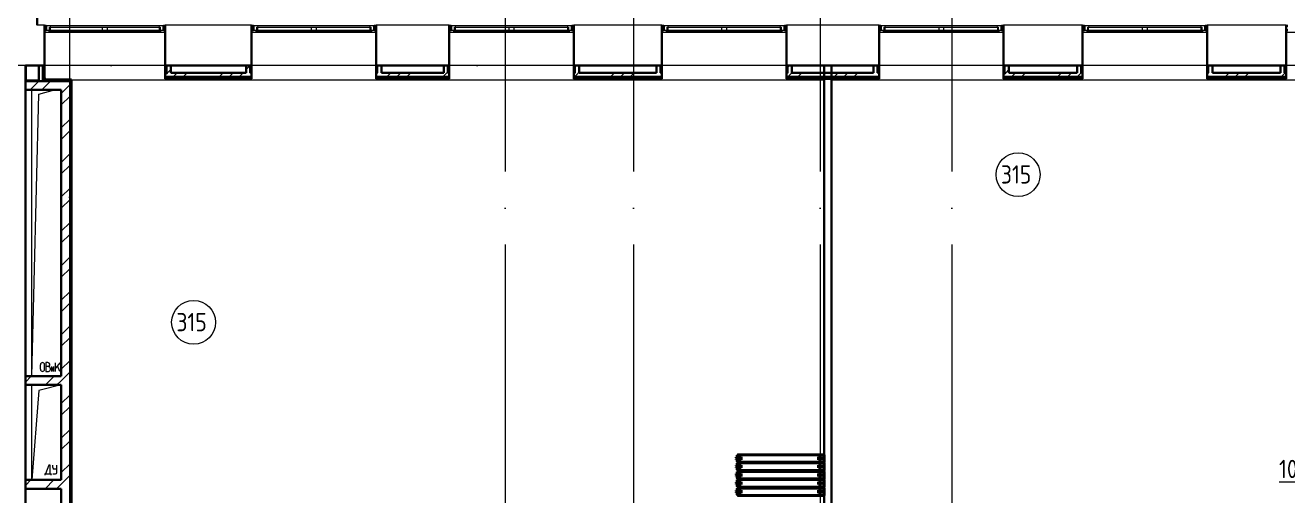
# Model space of a CAD drawing. Header units: millimetres. Extents: x -259809 to 472825, y -397243 to 31861.
# Drawn here: x 268364 to 285609, y -361538 to -355102 of the extents above; entities that cross this region are included whole.
import ezdxf

# ---------------------------------------------------------------- set-up
doc = ezdxf.new("R2010")
doc.units = ezdxf.units.MM
doc.linetypes.add('ADSK_Линия сетки', pattern=[25, 20, -2.5, 0, -2.5])
for name, color, linetype, lineweight in [('_ Окна', 252, 'Continuous', 30), ('лс', 5, 'Continuous', 30), ('Марки помещений', 252, 'Continuous', 20), ('Обобщенные модели', 252, 'Continuous', 18), ('Ограждение', 252, 'Continuous', 9), ('Окна', 252, 'Continuous', 9), ('Оси', 252, 'Continuous', 9), ('Перекрытие', 252, 'Continuous', 18), ('Стены внутренние', 252, 'Continuous', 18), ('Стены наружные', 252, 'Continuous', 18), ('Стены штриховка', 7, 'Continuous', 9)]:
    doc.layers.add(name, color=color, linetype=linetype, lineweight=lineweight)
doc.styles.add('GOST Common_2', font='', dxfattribs={"width": 0.9, "height": 250})
doc.styles.get('GOST Common_2').set_extended_font_data('GOST type B')

# ---------------------------------------------------------------- blocks, each defined once
blk = doc.blocks.new('3 этаж')
at = {"color": 251, "lineweight": 18, "true_color": 0x636466}
for p, q in [((268456, -7213), (268456, -3298)), ((268456, -7213), (268551, -3357)), ((268551, -3357), (268765, -3298)), ((268571, -7119), (268571, -7057)), ((268628, -7119), (268628, -7057)), ((268675, -7028), (268645, -7028)), ((268645, -7028), (268645, -7148)), ((268699, -7061), (268699, -7051)), ((268839, -7030), (268779, -7102)), ((268779, -7150), (268779, -7030)), ((268679, -7081), (268645, -7081)), ((268645, -7148), (268682, -7148)), ((268709, -7121), (268709, -7111)), ((268728, -7148), (268756, -7081)), ((268728, -7148), (268728, -7081)), ((268756, -7148), (268756, -7081)), ((268839, -7150), (268803, -7073)), ((268456, -8633), (268456, -7333)), ((268551, -7410), (268456, -8633)), ((268856, -7333), (268551, -7410)), ((268687, -8431), (268643, -8551)), ((268707, -8431), (268687, -8431)), ((268707, -8551), (268707, -8431)), ((268741, -8464), (268741, -8431)), ((268798, -8531), (268798, -8431)), ((268633, -8551), (268633, -8566)), ((268643, -8551), (268633, -8551)), ((268643, -8551), (268707, -8551)), ((268707, -8551), (268717, -8551)), ((268717, -8551), (268716, -8566)), ((268741, -8551), (268778, -8551)), ((268798, -8484), (268761, -8484))]:
    blk.add_line(p, q, dxfattribs=at)
for centre, radius, start, end in [((268600, -7057), 28.7, 0, 180), ((268675, -7051), 23.3, 0, 90), ((268679, -7061), 20, 270, 0), ((268600, -7119), 28.7, 180, 0), ((268679, -7111), 30, 0, 90), ((268682, -7121), 26.7, 270, 0), ((268761, -8464), 20, 179.913, 269.913), ((268778, -8531), 20, 269.913, 359.913)]:
    blk.add_arc(centre, radius, start, end, dxfattribs=at)
at = {"layer": '_ Окна', "color": 251, "true_color": 0x636466}
for p, q in [((268651, -2423), (268626, -2423)), ((268626, -2481), (268651, -2481)), ((268651, -2481), (268651, -2423)), ((270276, -2423), (270251, -2423)), ((270251, -2423), (270251, -2481)), ((270251, -2481), (270276, -2481)), ((271481, -2423), (271456, -2423)), ((271456, -2481), (271481, -2481)), ((271481, -2481), (271481, -2423)), ((273156, -2423), (273131, -2423)), ((273131, -2423), (273131, -2481)), ((273131, -2481), (273156, -2481)), ((274181, -2423), (274156, -2423)), ((274156, -2481), (274181, -2481)), ((274181, -2481), (274181, -2423)), ((275856, -2423), (275831, -2423)), ((275831, -2423), (275831, -2481)), ((275831, -2481), (275856, -2481)), ((277086, -2423), (277061, -2423)), ((277061, -2481), (277086, -2481)), ((277086, -2481), (277086, -2423)), ((278761, -2423), (278736, -2423)), ((278736, -2423), (278736, -2481)), ((278736, -2481), (278761, -2481)), ((280051, -2423), (280026, -2423)), ((280026, -2481), (280051, -2481)), ((280051, -2481), (280051, -2423)), ((281726, -2423), (281701, -2423)), ((281701, -2423), (281701, -2481)), ((281701, -2481), (281726, -2481)), ((282831, -2423), (282806, -2423)), ((282806, -2481), (282831, -2481)), ((282831, -2481), (282831, -2423)), ((284506, -2423), (284481, -2423)), ((284481, -2423), (284481, -2481)), ((284481, -2481), (284506, -2481)), ((285611, -2423), (285586, -2423)), ((285586, -2481), (285611, -2481))]:
    blk.add_line(p, q, dxfattribs=at)
at = {"layer": '_ Окна', "color": 251, "lineweight": 18, "true_color": 0x636466}
for p, q in [((268711, -2423), (268651, -2423)), ((268651, -2423), (268651, -2481)), ((268651, -2481), (268689, -2481)), ((268697, -2481), (268697, -2440)), ((268697, -2440), (268709, -2440)), ((268715, -2440), (268711, -2423)), ((270192, -2423), (270187, -2440)), ((270251, -2423), (270192, -2423)), ((270193, -2440), (270205, -2440)), ((270205, -2440), (270205, -2481)), ((270213, -2481), (270251, -2481)), ((270251, -2481), (270251, -2423)), ((271541, -2423), (271481, -2423)), ((271481, -2423), (271481, -2481)), ((271481, -2481), (271519, -2481)), ((271527, -2481), (271527, -2440)), ((271527, -2440), (271539, -2440)), ((271545, -2440), (271541, -2423)), ((273072, -2423), (273067, -2440)), ((273131, -2423), (273072, -2423)), ((273073, -2440), (273085, -2440)), ((273085, -2440), (273085, -2481)), ((273093, -2481), (273131, -2481)), ((273131, -2481), (273131, -2423)), ((274241, -2423), (274181, -2423)), ((274181, -2423), (274181, -2481)), ((274181, -2481), (274219, -2481)), ((274227, -2481), (274227, -2440)), ((274227, -2440), (274239, -2440)), ((274245, -2440), (274241, -2423)), ((275772, -2423), (275767, -2440)), ((275831, -2423), (275772, -2423)), ((275773, -2440), (275785, -2440)), ((275785, -2440), (275785, -2481)), ((275793, -2481), (275831, -2481)), ((275831, -2481), (275831, -2423)), ((277146, -2423), (277086, -2423)), ((277086, -2423), (277086, -2481)), ((277086, -2481), (277124, -2481)), ((277132, -2481), (277132, -2440)), ((277132, -2440), (277144, -2440)), ((277150, -2440), (277146, -2423)), ((278677, -2423), (278672, -2440)), ((278736, -2423), (278677, -2423)), ((278678, -2440), (278690, -2440)), ((278690, -2440), (278690, -2481)), ((278698, -2481), (278736, -2481)), ((278736, -2481), (278736, -2423)), ((280111, -2423), (280051, -2423)), ((280051, -2423), (280051, -2481)), ((280051, -2481), (280089, -2481)), ((280097, -2481), (280097, -2440)), ((280097, -2440), (280109, -2440)), ((280115, -2440), (280111, -2423)), ((281642, -2423), (281637, -2440)), ((281701, -2423), (281642, -2423)), ((281643, -2440), (281655, -2440)), ((281655, -2440), (281655, -2481)), ((281663, -2481), (281701, -2481)), ((281701, -2481), (281701, -2423)), ((282891, -2423), (282831, -2423)), ((282831, -2423), (282831, -2481)), ((282831, -2481), (282869, -2481)), ((282877, -2481), (282877, -2440)), ((282877, -2440), (282889, -2440)), ((282895, -2440), (282891, -2423)), ((284422, -2423), (284417, -2440)), ((284481, -2423), (284422, -2423)), ((284423, -2440), (284435, -2440)), ((284435, -2440), (284435, -2481)), ((284443, -2481), (284481, -2481)), ((284481, -2481), (284481, -2423))]:
    blk.add_line(p, q, dxfattribs=at)
at = {"layer": 'Марки помещений', "color": 251, "true_color": 0x636466}
for centre in [(281926, -4457), (270664, -6476)]:
    blk.add_circle(centre, 300, dxfattribs=at)
at = {"layer": 'Обобщенные модели', "color": 251, "lineweight": 40, "true_color": 0x636466}
for p, q in [((278088, -8323), (278076, -8323)), ((278076, -8323), (278076, -8329)), ((278076, -8329), (278082, -8329)), ((278082, -8347), (278076, -8347)), ((278076, -8347), (278076, -8353)), ((278076, -8353), (278088, -8353)), ((278088, -8434), (278076, -8434)), ((278076, -8434), (278076, -8440)), ((278076, -8440), (278082, -8440)), ((278082, -8329), (278082, -8347)), ((278082, -8440), (278082, -8458)), ((278088, -8294), (278088, -8323)), ((278100, -8294), (278088, -8294)), ((278088, -8353), (278088, -8382)), ((278088, -8382), (278100, -8382)), ((278088, -8405), (278088, -8434)), ((278100, -8405), (278088, -8405)), ((279276, -8288), (278094, -8288)), ((278094, -8288), (278094, -8388)), ((278094, -8376), (278094, -8300)), ((278094, -8300), (278100, -8300)), ((278100, -8376), (278094, -8376)), ((278094, -8388), (279276, -8388)), ((279276, -8399), (278094, -8399)), ((278094, -8399), (278094, -8504)), ((278094, -8487), (278094, -8411)), ((278094, -8411), (278100, -8411)), ((278100, -8300), (278100, -8294)), ((278100, -8318), (278100, -8358)), ((278141, -8318), (278100, -8318)), ((278100, -8358), (278141, -8358)), ((278100, -8382), (278100, -8376)), ((278100, -8411), (278100, -8405)), ((278100, -8429), (278100, -8469)), ((278141, -8429), (278100, -8429)), ((278141, -8358), (278141, -8318)), ((278141, -8469), (278141, -8429)), ((279200, -8318), (279200, -8358)), ((279241, -8318), (279200, -8318)), ((279200, -8358), (279241, -8358)), ((279200, -8429), (279200, -8469)), ((279241, -8429), (279200, -8429)), ((279241, -8358), (279241, -8318)), ((279241, -8469), (279241, -8429)), ((279276, -8318), (279253, -8318)), ((279253, -8318), (279253, -8358)), ((279253, -8358), (279276, -8358)), ((279276, -8429), (279253, -8429)), ((279253, -8429), (279253, -8469)), ((279276, -8388), (279276, -8288)), ((279276, -8358), (279276, -8318)), ((279276, -8504), (279276, -8399)), ((279276, -8469), (279276, -8429)), ((278082, -8458), (278076, -8458)), ((278076, -8458), (278076, -8464)), ((278076, -8464), (278088, -8464)), ((278088, -8551), (278076, -8551)), ((278076, -8551), (278076, -8557)), ((278076, -8557), (278082, -8557)), ((278082, -8575), (278076, -8575)), ((278076, -8575), (278076, -8580)), ((278076, -8580), (278088, -8580)), ((278082, -8557), (278082, -8575)), ((278088, -8464), (278088, -8493)), ((278088, -8493), (278100, -8493)), ((278088, -8522), (278088, -8551)), ((278100, -8522), (278088, -8522)), ((278088, -8580), (278088, -8610)), ((278088, -8610), (278100, -8610)), ((278100, -8487), (278094, -8487)), ((278094, -8504), (279276, -8504)), ((279276, -8516), (278094, -8516)), ((278094, -8516), (278094, -8615)), ((278094, -8604), (278094, -8528)), ((278094, -8528), (278100, -8528)), ((278100, -8604), (278094, -8604)), ((278094, -8615), (279276, -8615)), ((278100, -8469), (278141, -8469)), ((278100, -8493), (278100, -8487)), ((278100, -8528), (278100, -8522)), ((278100, -8545), (278100, -8586)), ((278141, -8545), (278100, -8545)), ((278100, -8586), (278141, -8586)), ((278100, -8610), (278100, -8604)), ((278141, -8586), (278141, -8545)), ((279200, -8469), (279241, -8469)), ((279200, -8545), (279200, -8586)), ((279241, -8545), (279200, -8545)), ((279200, -8586), (279241, -8586)), ((279241, -8586), (279241, -8545)), ((279253, -8469), (279276, -8469)), ((279276, -8545), (279253, -8545)), ((279253, -8545), (279253, -8586)), ((279253, -8586), (279276, -8586)), ((279276, -8615), (279276, -8516)), ((279276, -8586), (279276, -8545)), ((278088, -8662), (278076, -8662)), ((278076, -8662), (278076, -8668)), ((278076, -8668), (278082, -8668)), ((278082, -8686), (278076, -8686)), ((278076, -8686), (278076, -8691)), ((278076, -8691), (278088, -8691)), ((278088, -8779), (278076, -8779)), ((278076, -8779), (278076, -8785)), ((278076, -8785), (278082, -8785)), ((278082, -8668), (278082, -8686)), ((278082, -8785), (278082, -8802)), ((278088, -8633), (278088, -8662)), ((278100, -8633), (278088, -8633)), ((278088, -8691), (278088, -8721)), ((278088, -8721), (278100, -8721)), ((278088, -8750), (278088, -8779)), ((278100, -8750), (278088, -8750)), ((279276, -8627), (278094, -8627)), ((278094, -8627), (278094, -8732)), ((278094, -8715), (278094, -8639)), ((278094, -8639), (278100, -8639)), ((278100, -8715), (278094, -8715)), ((278094, -8732), (279276, -8732)), ((279276, -8744), (278094, -8744)), ((278094, -8744), (278094, -8843)), ((278094, -8832), (278094, -8756)), ((278094, -8756), (278100, -8756)), ((278100, -8639), (278100, -8633)), ((278100, -8656), (278100, -8697)), ((278141, -8656), (278100, -8656)), ((278100, -8697), (278141, -8697)), ((278100, -8721), (278100, -8715)), ((278100, -8756), (278100, -8750)), ((278100, -8773), (278100, -8814)), ((278141, -8773), (278100, -8773)), ((278141, -8697), (278141, -8656)), ((278141, -8814), (278141, -8773)), ((279200, -8656), (279200, -8697)), ((279241, -8656), (279200, -8656)), ((279200, -8697), (279241, -8697)), ((279200, -8773), (279200, -8814)), ((279241, -8773), (279200, -8773)), ((279241, -8697), (279241, -8656)), ((279241, -8814), (279241, -8773)), ((279276, -8656), (279253, -8656)), ((279253, -8656), (279253, -8697)), ((279253, -8697), (279276, -8697)), ((279276, -8773), (279253, -8773)), ((279253, -8773), (279253, -8814)), ((279276, -8732), (279276, -8627)), ((279276, -8697), (279276, -8656)), ((279276, -8843), (279276, -8744)), ((279276, -8814), (279276, -8773)), ((278082, -8802), (278076, -8802)), ((278076, -8802), (278076, -8808)), ((278076, -8808), (278088, -8808)), ((278088, -8808), (278088, -8837)), ((278088, -8837), (278100, -8837)), ((278100, -8832), (278094, -8832)), ((278094, -8843), (279276, -8843)), ((278100, -8814), (278141, -8814)), ((278100, -8837), (278100, -8832)), ((279200, -8814), (279241, -8814)), ((279253, -8814), (279276, -8814))]:
    blk.add_line(p, q, dxfattribs=at)
at = {"layer": 'Ограждение', "color": 251, "true_color": 0x636466}
for p, q in [((270276, -2513), (268626, -2513)), ((273156, -2513), (271456, -2513)), ((275856, -2513), (274156, -2513)), ((278761, -2513), (277061, -2513)), ((281726, -2513), (280026, -2513)), ((284506, -2513), (282806, -2513)), ((287236, -2513), (285586, -2513)), ((268381, -3163), (268381, -2963)), ((270276, -2963), (268626, -2963)), ((273156, -2963), (271456, -2963)), ((275856, -2963), (274156, -2963)), ((278761, -2963), (277061, -2963)), ((281726, -2963), (280026, -2963)), ((284506, -2963), (282806, -2963)), ((287236, -2963), (285586, -2963)), ((268551, -3163), (268381, -3163)), ((279276, -3163), (268996, -3163)), ((270276, -3163), (268996, -3163)), ((269001, -8943), (269001, -3163)), ((270276, -3148), (270276, -3163)), ((271456, -3163), (271456, -3148)), ((273156, -3163), (271456, -3163)), ((273156, -3148), (273156, -3163)), ((274156, -3163), (274156, -3148)), ((275856, -3163), (274156, -3163)), ((275856, -3148), (275856, -3163)), ((277061, -3163), (277061, -3148)), ((278761, -3163), (277061, -3163)), ((278761, -3148), (278761, -3163)), ((286956, -3163), (279376, -3163)), ((280026, -3163), (280026, -3148)), ((281726, -3163), (280026, -3163)), ((281726, -3148), (281726, -3163)), ((282806, -3163), (282806, -3148)), ((284506, -3163), (282806, -3163)), ((284506, -3148), (284506, -3163)), ((285586, -3163), (285586, -3148)), ((286956, -3163), (285586, -3163))]:
    blk.add_line(p, q, dxfattribs=at)
at = {"layer": 'Окна', "color": 251, "true_color": 0x636466}
for p, q in [((268689, -2481), (269436, -2481)), ((268689, -2498), (268689, -2481)), ((269436, -2498), (268689, -2498)), ((268709, -2440), (269416, -2440)), ((268709, -2481), (268709, -2440)), ((270192, -2423), (268711, -2423)), ((269416, -2440), (269486, -2440)), ((269416, -2440), (269416, -2481)), ((269436, -2481), (269466, -2481)), ((269436, -2481), (269436, -2498)), ((269466, -2498), (269436, -2498)), ((269466, -2481), (270213, -2481)), ((269466, -2498), (269466, -2481)), ((270213, -2498), (269466, -2498)), ((269486, -2440), (270193, -2440)), ((269486, -2481), (269486, -2440)), ((270193, -2440), (270193, -2481)), ((270213, -2481), (270213, -2498)), ((271519, -2481), (272291, -2481)), ((271519, -2498), (271519, -2481)), ((272291, -2498), (271519, -2498)), ((271539, -2440), (272271, -2440)), ((271539, -2481), (271539, -2440)), ((273072, -2423), (271541, -2423)), ((272271, -2440), (272341, -2440)), ((272271, -2440), (272271, -2481)), ((272291, -2481), (272321, -2481)), ((272291, -2481), (272291, -2498)), ((272321, -2498), (272291, -2498)), ((272321, -2481), (273093, -2481)), ((272321, -2498), (272321, -2481)), ((273093, -2498), (272321, -2498)), ((272341, -2440), (273073, -2440)), ((272341, -2481), (272341, -2440)), ((273073, -2440), (273073, -2481)), ((273093, -2481), (273093, -2498)), ((274219, -2481), (274991, -2481)), ((274219, -2498), (274219, -2481)), ((274991, -2498), (274219, -2498)), ((274239, -2440), (274971, -2440)), ((274239, -2481), (274239, -2440)), ((275772, -2423), (274241, -2423)), ((274971, -2440), (275041, -2440)), ((274971, -2440), (274971, -2481)), ((274991, -2481), (275021, -2481)), ((274991, -2481), (274991, -2498)), ((275021, -2498), (274991, -2498)), ((275021, -2481), (275793, -2481)), ((275021, -2498), (275021, -2481)), ((275793, -2498), (275021, -2498)), ((275041, -2440), (275773, -2440)), ((275041, -2481), (275041, -2440)), ((275773, -2440), (275773, -2481)), ((275793, -2481), (275793, -2498)), ((277124, -2481), (277896, -2481)), ((277124, -2498), (277124, -2481)), ((277896, -2498), (277124, -2498)), ((277144, -2440), (277876, -2440)), ((277144, -2481), (277144, -2440)), ((278677, -2423), (277146, -2423)), ((277876, -2440), (277946, -2440)), ((277876, -2440), (277876, -2481)), ((277896, -2481), (277926, -2481)), ((277896, -2481), (277896, -2498)), ((277926, -2498), (277896, -2498)), ((277926, -2481), (278698, -2481)), ((277926, -2498), (277926, -2481)), ((278698, -2498), (277926, -2498)), ((277946, -2440), (278678, -2440)), ((277946, -2481), (277946, -2440)), ((278678, -2440), (278678, -2481)), ((278698, -2481), (278698, -2498)), ((280089, -2481), (280861, -2481)), ((280089, -2498), (280089, -2481)), ((280861, -2498), (280089, -2498)), ((280109, -2440), (280841, -2440)), ((280109, -2481), (280109, -2440)), ((281642, -2423), (280111, -2423)), ((280841, -2440), (280911, -2440)), ((280841, -2440), (280841, -2481)), ((280861, -2481), (280891, -2481)), ((280861, -2481), (280861, -2498)), ((280891, -2498), (280861, -2498)), ((280891, -2481), (281663, -2481)), ((280891, -2498), (280891, -2481)), ((281663, -2498), (280891, -2498)), ((280911, -2440), (281643, -2440)), ((280911, -2481), (280911, -2440)), ((281643, -2440), (281643, -2481)), ((281663, -2481), (281663, -2498)), ((282869, -2481), (283641, -2481)), ((282869, -2498), (282869, -2481)), ((283641, -2498), (282869, -2498)), ((282889, -2440), (283621, -2440)), ((282889, -2481), (282889, -2440)), ((284422, -2423), (282891, -2423)), ((283621, -2440), (283691, -2440)), ((283621, -2440), (283621, -2481)), ((283641, -2481), (283671, -2481)), ((283641, -2481), (283641, -2498)), ((283671, -2498), (283641, -2498)), ((283671, -2481), (284443, -2481)), ((283671, -2498), (283671, -2481)), ((284443, -2498), (283671, -2498)), ((283691, -2440), (284423, -2440)), ((283691, -2481), (283691, -2440)), ((284423, -2440), (284423, -2481)), ((284443, -2481), (284443, -2498))]:
    blk.add_line(p, q, dxfattribs=at)
at = {"layer": 'Оси', "color": 251, "linetype": 'ADSK_Линия сетки', "ltscale": 200, "true_color": 0x636466}
for p, q in [((274921, 34587), (274921, -31390)), ((276671, 34587), (276671, -31390)), ((279221, 34587), (279221, -31390)), ((281021, 34587), (281021, -31390)), ((268971, -263), (268971, -31390)), ((314039, -2963), (237099, -2963))]:
    blk.add_line(p, q, dxfattribs=at)
at = {"layer": 'Перекрытие', "color": 251, "true_color": 0x636466}
for p, q in [((268456, -7213), (268456, -3298)), ((268456, -8633), (268456, -7333))]:
    blk.add_line(p, q, dxfattribs=at)
at = {"layer": 'Стены внутренние', "color": 251, "lineweight": 30, "true_color": 0x636466}
for p, q in [((268526, -2413), (268526, -2261)), ((268626, -2963), (268626, -2413)), ((270276, -2413), (270276, -2963)), ((271456, -2963), (271456, -2413)), ((273156, -2413), (273156, -2963)), ((274156, -2963), (274156, -2413)), ((275856, -2413), (275856, -2963)), ((277061, -2963), (277061, -2413)), ((278761, -2413), (278761, -2963)), ((280026, -2963), (280026, -2413)), ((281726, -2413), (281726, -2963)), ((282806, -2963), (282806, -2413)), ((284506, -2413), (284506, -2963)), ((285586, -2963), (285586, -2413)), ((268366, -2963), (268551, -2963)), ((268366, -3178), (268366, -2963)), ((270351, -2963), (271381, -2963)), ((273231, -2963), (274081, -2963)), ((275931, -2963), (276986, -2963)), ((278836, -2963), (279951, -2963)), ((281801, -2963), (282731, -2963)), ((284581, -2963), (285511, -2963)), ((268366, -7213), (268366, -3298)), ((268366, -8633), (268366, -7333)), ((268366, -8968), (268366, -8753))]:
    blk.add_line(p, q, dxfattribs=at)
at = {"layer": 'Стены внутренние', "color": 251, "true_color": 0x636466}
for p, q in [((268626, -2413), (268526, -2413)), ((271456, -2413), (270276, -2413)), ((274156, -2413), (273156, -2413)), ((277061, -2413), (275856, -2413)), ((280026, -2413), (278761, -2413)), ((282806, -2413), (281726, -2413)), ((285586, -2413), (284506, -2413))]:
    blk.add_line(p, q, dxfattribs=at)
at = {"layer": 'Стены наружные', "color": 251, "true_color": 0x636466}
for p in [(268374, -2963), (268381, -2978)]:
    blk.add_line(p, (268374, -2978), dxfattribs=at)
at = {"layer": 'Стены наружные', "color": 251, "lineweight": 30, "true_color": 0x636466}
for p, q in [((268551, -2963), (268551, -3178)), ((268626, -2963), (268551, -2963)), ((268626, -2963), (268626, -3163)), ((270276, -2963), (270276, -3148)), ((270351, -2963), (270276, -2963)), ((270351, -3063), (270351, -2963)), ((271381, -3063), (270351, -3063)), ((271381, -2963), (271381, -3063)), ((271456, -2963), (271381, -2963)), ((271456, -3148), (271456, -2963)), ((273156, -2963), (273156, -3148)), ((273231, -2963), (273156, -2963)), ((273231, -3063), (273231, -2963)), ((274081, -3063), (273231, -3063)), ((274081, -2963), (274081, -3063)), ((274156, -2963), (274081, -2963)), ((274156, -3148), (274156, -2963)), ((275856, -2963), (275856, -3148)), ((275931, -2963), (275856, -2963)), ((275931, -3063), (275931, -2963)), ((276986, -3063), (275931, -3063)), ((276986, -2963), (276986, -3063)), ((277061, -2963), (276986, -2963)), ((277061, -3148), (277061, -2963)), ((278761, -2963), (278761, -3148)), ((278836, -2963), (278761, -2963)), ((278836, -3063), (278836, -2963)), ((279951, -3063), (278836, -3063)), ((279276, -2963), (279276, -8953)), ((279376, -8953), (279376, -2963)), ((279951, -2963), (279951, -3063)), ((280026, -2963), (279951, -2963)), ((280026, -3148), (280026, -2963)), ((281726, -2963), (281726, -3148)), ((281801, -2963), (281726, -2963)), ((281801, -3063), (281801, -2963)), ((282731, -3063), (281801, -3063)), ((282731, -2963), (282731, -3063)), ((282806, -2963), (282731, -2963)), ((282806, -3148), (282806, -2963)), ((284506, -2963), (284506, -3148)), ((284581, -2963), (284506, -2963)), ((284581, -3063), (284581, -2963)), ((285511, -3063), (284581, -3063)), ((285511, -2963), (285511, -3063)), ((285586, -2963), (285511, -2963)), ((285586, -3148), (285586, -2963)), ((268366, -3178), (268366, -3298)), ((268366, -3178), (268976, -3178)), ((268641, -3143), (268626, -3143)), ((268641, -3143), (268641, -3163)), ((268646, -3148), (268641, -3148)), ((268991, -3163), (268641, -3163)), ((268646, -3158), (268646, -3148)), ((268996, -3158), (268646, -3158)), ((268976, -8968), (268976, -3178)), ((268991, -8953), (268991, -3163)), ((268996, -8948), (268996, -3158)), ((270276, -3148), (271456, -3148)), ((273156, -3148), (274156, -3148)), ((275856, -3148), (277061, -3148)), ((278761, -3148), (280026, -3148)), ((281726, -3148), (282806, -3148)), ((284506, -3148), (285586, -3148)), ((268366, -3298), (268856, -3298)), ((268856, -3298), (268856, -7213)), ((268856, -7213), (268366, -7213)), ((268366, -7213), (268366, -7333)), ((268366, -7333), (268856, -7333)), ((268856, -7333), (268856, -8633)), ((268856, -8633), (268366, -8633)), ((268366, -8633), (268366, -8753)), ((268366, -8753), (268856, -8753)), ((268856, -8753), (268856, -8968))]:
    blk.add_line(p, q, dxfattribs=at)
at = {"layer": 'Стены наружные', "color": 251, "linetype": 'Continuous', "lineweight": 9, "true_color": 0x636466}
for p, q in [((268601, -3036), (268614, -3023)), ((268614, -3023), (268626, -3011)), ((270276, -3058), (270289, -3045)), ((270276, -3093), (270306, -3063)), ((270289, -3045), (270301, -3033)), ((270306, -3063), (270351, -3018)), ((270391, -3113), (270441, -3063)), ((270526, -3113), (270576, -3063)), ((271019, -3113), (271069, -3063)), ((271154, -3113), (271204, -3063)), ((271289, -3113), (271339, -3063)), ((271381, -3021), (271431, -2971)), ((273309, -3113), (273359, -3063)), ((273444, -3113), (273494, -3063)), ((273579, -3113), (273629, -3063)), ((274073, -3113), (274123, -3063)), ((274123, -3063), (274131, -3055)), ((274131, -3021), (274144, -3009)), ((274144, -3009), (274156, -2996)), ((275856, -2993), (275869, -2981)), ((275869, -2981), (275881, -2968)), ((275869, -3113), (275919, -3063)), ((275881, -2966), (275884, -2963)), ((275919, -3063), (275931, -3051)), ((276363, -3113), (276413, -3063)), ((276498, -3113), (276548, -3063)), ((276632, -3113), (276682, -3063)), ((277059, -3063), (277061, -3061)), ((278761, -3058), (278774, -3045)), ((278774, -3045), (278786, -3033)), ((278786, -2980), (278803, -2963)), ((278787, -3113), (278837, -3063)), ((278922, -3113), (278972, -3063)), ((279416, -3113), (279466, -3063)), ((279551, -3113), (279601, -3063)), ((279686, -3113), (279736, -3063)), ((281726, -3063), (281739, -3050)), ((281726, -3093), (281756, -3063)), ((281739, -3050), (281751, -3038)), ((281756, -3063), (281801, -3018)), ((281841, -3113), (281891, -3063)), ((281976, -3113), (282026, -3063)), ((282469, -3113), (282519, -3063)), ((282604, -3113), (282654, -3063)), ((282731, -2986), (282754, -2963)), ((282739, -3113), (282789, -3063)), ((282786, -3063), (282794, -3056)), ((282794, -3056), (282806, -3043)), ((284506, -3040), (284519, -3028)), ((284519, -3028), (284531, -3015)), ((284759, -3113), (284809, -3063)), ((284894, -3113), (284944, -3063)), ((285029, -3113), (285079, -3063)), ((285522, -3113), (285572, -3063)), ((285561, -3046), (285574, -3034)), ((285574, -3034), (285586, -3021)), ((268432, -3298), (268552, -3178)), ((268590, -3298), (268710, -3178)), ((268686, -3163), (268691, -3158)), ((268756, -3163), (268761, -3158)), ((268827, -3163), (268832, -3158)), ((268898, -3163), (268903, -3158)), ((268904, -3298), (268976, -3226)), ((268968, -3163), (268973, -3158)), ((268991, -3211), (268996, -3206)), ((270327, -3148), (270332, -3143)), ((270398, -3148), (270403, -3143)), ((270408, -3138), (270420, -3126)), ((270420, -3126), (270433, -3113)), ((270468, -3148), (270473, -3143)), ((270539, -3148), (270544, -3143)), ((270610, -3148), (270615, -3143)), ((270615, -3143), (270620, -3138)), ((270620, -3138), (270632, -3126)), ((270632, -3126), (270645, -3113)), ((270681, -3148), (270686, -3143)), ((270751, -3148), (270756, -3143)), ((270822, -3148), (270827, -3143)), ((270832, -3138), (270844, -3126)), ((270844, -3126), (270857, -3113)), ((270893, -3148), (270898, -3143)), ((270963, -3148), (270968, -3143)), ((271034, -3148), (271039, -3143)), ((271039, -3143), (271044, -3138)), ((271044, -3138), (271057, -3126)), ((271057, -3126), (271069, -3113)), ((271105, -3148), (271110, -3143)), ((271175, -3148), (271180, -3143)), ((271246, -3148), (271251, -3143)), ((271256, -3138), (271269, -3126)), ((271269, -3126), (271281, -3113)), ((271317, -3148), (271322, -3143)), ((271388, -3148), (271393, -3143)), ((273156, -3147), (273160, -3143)), ((273160, -3143), (273165, -3138)), ((273165, -3138), (273178, -3126)), ((273178, -3126), (273190, -3113)), ((273226, -3148), (273231, -3143)), ((273297, -3148), (273302, -3143)), ((273368, -3148), (273373, -3143)), ((273378, -3138), (273390, -3126)), ((273390, -3126), (273403, -3113)), ((273438, -3148), (273443, -3143)), ((273509, -3148), (273514, -3143)), ((273580, -3148), (273585, -3143)), ((273585, -3143), (273590, -3138)), ((273590, -3138), (273602, -3126)), ((273602, -3126), (273615, -3113)), ((273650, -3148), (273655, -3143)), ((273721, -3148), (273726, -3143)), ((273792, -3148), (273797, -3143)), ((273802, -3138), (273814, -3126)), ((273814, -3126), (273827, -3113)), ((273863, -3148), (273868, -3143)), ((273933, -3148), (273938, -3143)), ((274004, -3148), (274009, -3143)), ((274009, -3143), (274014, -3138)), ((274014, -3138), (274026, -3126)), ((274026, -3126), (274039, -3113)), ((274075, -3148), (274080, -3143)), ((274145, -3148), (274150, -3143)), ((275913, -3148), (275918, -3143)), ((275923, -3138), (275936, -3126)), ((275936, -3126), (275948, -3113)), ((275984, -3148), (275989, -3143)), ((276055, -3148), (276060, -3143)), ((276125, -3148), (276130, -3143)), ((276130, -3143), (276135, -3138)), ((276135, -3138), (276148, -3126)), ((276148, -3126), (276160, -3113)), ((276196, -3148), (276201, -3143)), ((276267, -3148), (276272, -3143)), ((276337, -3148), (276342, -3143)), ((276347, -3138), (276360, -3126)), ((276360, -3126), (276372, -3113)), ((276408, -3148), (276413, -3143)), ((276479, -3148), (276484, -3143)), ((276550, -3148), (276555, -3143)), ((276555, -3143), (276560, -3138)), ((276560, -3138), (276572, -3126)), ((276572, -3126), (276585, -3113)), ((276620, -3148), (276625, -3143)), ((276691, -3148), (276696, -3143)), ((276762, -3148), (276767, -3143)), ((276772, -3138), (276784, -3126)), ((276784, -3126), (276797, -3113)), ((276832, -3148), (276837, -3143)), ((276903, -3148), (276908, -3143)), ((276974, -3148), (276979, -3143)), ((276979, -3143), (276984, -3138)), ((276984, -3138), (276996, -3126)), ((276996, -3126), (277009, -3113)), ((277044, -3148), (277049, -3143)), ((278812, -3148), (278817, -3143)), ((278883, -3148), (278888, -3143)), ((278893, -3138), (278905, -3126)), ((278905, -3126), (278918, -3113)), ((278954, -3148), (278959, -3143)), ((279024, -3148), (279029, -3143)), ((279095, -3148), (279100, -3143)), ((279100, -3143), (279105, -3138)), ((279105, -3138), (279118, -3126)), ((279118, -3126), (279130, -3113)), ((279166, -3148), (279171, -3143)), ((279237, -3148), (279242, -3143)), ((279307, -3148), (279312, -3143)), ((279317, -3138), (279330, -3126)), ((279330, -3126), (279342, -3113)), ((279378, -3148), (279383, -3143)), ((279449, -3148), (279454, -3143)), ((279519, -3148), (279524, -3143)), ((279524, -3143), (279529, -3138)), ((279529, -3138), (279542, -3126)), ((279542, -3126), (279554, -3113)), ((279590, -3148), (279595, -3143)), ((279661, -3148), (279666, -3143)), ((279731, -3148), (279736, -3143)), ((279741, -3138), (279754, -3126)), ((279754, -3126), (279766, -3113)), ((279802, -3148), (279807, -3143)), ((279873, -3148), (279878, -3143)), ((279944, -3148), (279949, -3143)), ((279949, -3143), (279954, -3138)), ((279954, -3138), (279966, -3126)), ((279966, -3126), (279979, -3113)), ((280014, -3148), (280019, -3143)), ((281782, -3148), (281787, -3143)), ((281853, -3148), (281858, -3143)), ((281863, -3138), (281875, -3126)), ((281875, -3126), (281888, -3113)), ((281924, -3148), (281929, -3143)), ((281994, -3148), (281999, -3143)), ((282065, -3148), (282070, -3143)), ((282070, -3143), (282075, -3138)), ((282075, -3138), (282087, -3126)), ((282087, -3126), (282100, -3113)), ((282136, -3148), (282141, -3143)), ((282206, -3148), (282211, -3143)), ((282277, -3148), (282282, -3143)), ((282287, -3138), (282300, -3126)), ((282300, -3126), (282312, -3113)), ((282348, -3148), (282353, -3143)), ((282418, -3148), (282423, -3143)), ((282489, -3148), (282494, -3143)), ((282494, -3143), (282499, -3138)), ((282499, -3138), (282512, -3126)), ((282512, -3126), (282524, -3113)), ((282560, -3148), (282565, -3143)), ((282631, -3148), (282636, -3143)), ((282701, -3148), (282706, -3143)), ((282711, -3138), (282724, -3126)), ((282724, -3126), (282736, -3113)), ((282772, -3148), (282777, -3143)), ((284540, -3148), (284545, -3143)), ((284611, -3148), (284616, -3143)), ((284616, -3143), (284621, -3138)), ((284621, -3138), (284633, -3126)), ((284633, -3126), (284646, -3113)), ((284681, -3148), (284686, -3143)), ((284752, -3148), (284757, -3143)), ((284823, -3148), (284828, -3143)), ((284833, -3138), (284845, -3126)), ((284845, -3126), (284858, -3113)), ((284893, -3148), (284898, -3143)), ((284964, -3148), (284969, -3143)), ((285035, -3148), (285040, -3143)), ((285040, -3143), (285045, -3138)), ((285045, -3138), (285057, -3126)), ((285057, -3126), (285070, -3113)), ((285105, -3148), (285110, -3143)), ((285176, -3148), (285181, -3143)), ((285247, -3148), (285252, -3143)), ((285257, -3138), (285269, -3126)), ((285269, -3126), (285282, -3113)), ((285318, -3148), (285323, -3143)), ((285388, -3148), (285393, -3143)), ((285459, -3148), (285464, -3143)), ((285464, -3143), (285469, -3138)), ((285469, -3138), (285482, -3126)), ((285482, -3126), (285494, -3113)), ((285530, -3148), (285535, -3143)), ((268856, -3346), (268904, -3298)), ((268856, -3503), (268976, -3383)), ((268991, -3282), (268996, -3277)), ((268991, -3353), (268996, -3348)), ((268991, -3423), (268996, -3418)), ((268991, -3494), (268996, -3489)), ((268991, -3565), (268996, -3560)), ((268856, -3817), (268976, -3697)), ((268991, -3636), (268996, -3631)), ((268991, -3706), (268996, -3701)), ((268991, -3777), (268996, -3772)), ((268856, -3975), (268976, -3855)), ((268991, -3848), (268996, -3843)), ((268991, -3918), (268996, -3913)), ((268991, -3989), (268996, -3984)), ((268991, -4060), (268996, -4055)), ((268991, -4131), (268996, -4126)), ((268856, -4289), (268976, -4169)), ((268991, -4201), (268996, -4196)), ((268991, -4272), (268996, -4267)), ((268856, -4446), (268976, -4326)), ((268991, -4343), (268996, -4338)), ((268991, -4413), (268996, -4408)), ((268991, -4484), (268996, -4479)), ((268856, -4760), (268976, -4640)), ((268991, -4555), (268996, -4550)), ((268991, -4625), (268996, -4620)), ((268856, -4917), (268976, -4797)), ((268991, -4696), (268996, -4691)), ((268991, -4767), (268996, -4762)), ((268991, -4838), (268996, -4833)), ((268991, -4908), (268996, -4903)), ((268991, -4979), (268996, -4974)), ((268856, -5232), (268976, -5112)), ((268991, -5050), (268996, -5045)), ((268991, -5120), (268996, -5115)), ((268856, -5389), (268976, -5269)), ((268991, -5191), (268996, -5186)), ((268991, -5262), (268996, -5257)), ((268991, -5333), (268996, -5328)), ((268991, -5403), (268996, -5398)), ((268991, -5474), (268996, -5469)), ((268856, -5703), (268976, -5583)), ((268991, -5545), (268996, -5540)), ((268991, -5615), (268996, -5610)), ((268991, -5686), (268996, -5681)), ((268856, -5860), (268976, -5740)), ((268991, -5757), (268996, -5752)), ((268991, -5828), (268996, -5823)), ((268991, -5898), (268996, -5893)), ((268991, -5969), (268996, -5964)), ((268991, -6040), (268996, -6035)), ((268856, -6175), (268976, -6055)), ((268991, -6110), (268996, -6105)), ((268991, -6181), (268996, -6176)), ((268856, -6332), (268976, -6212)), ((268991, -6252), (268996, -6247)), ((268991, -6323), (268996, -6318)), ((268856, -6646), (268976, -6526)), ((268991, -6393), (268996, -6388)), ((268991, -6464), (268996, -6459)), ((268991, -6535), (268996, -6530)), ((268856, -6803), (268976, -6683)), ((268991, -6605), (268996, -6600)), ((268991, -6676), (268996, -6671)), ((268991, -6747), (268996, -6742)), ((268991, -6818), (268996, -6813)), ((268991, -6888), (268996, -6883)), ((268856, -7118), (268976, -6998)), ((268991, -6959), (268996, -6954)), ((268991, -7030), (268996, -7025)), ((268366, -7293), (268446, -7213)), ((268641, -7333), (268761, -7213)), ((268856, -7275), (268976, -7155)), ((268991, -7100), (268996, -7095)), ((268991, -7171), (268996, -7166)), ((268991, -7242), (268996, -7237)), ((268798, -7333), (268856, -7275)), ((268991, -7312), (268996, -7307)), ((268991, -7383), (268996, -7378)), ((268856, -7589), (268976, -7469)), ((268991, -7454), (268996, -7449)), ((268991, -7525), (268996, -7520)), ((268856, -7746), (268976, -7626)), ((268991, -7595), (268996, -7590)), ((268991, -7666), (268996, -7661)), ((268991, -7737), (268996, -7732)), ((268991, -7807), (268996, -7802)), ((268991, -7878), (268996, -7873)), ((268856, -8061), (268976, -7941)), ((268856, -8218), (268976, -8098)), ((268991, -7949), (268996, -7944)), ((268991, -8020), (268996, -8015)), ((268991, -8090), (268996, -8085)), ((268991, -8161), (268996, -8156)), ((268991, -8232), (268996, -8227)), ((268856, -8532), (268976, -8412)), ((268991, -8302), (268996, -8297)), ((268991, -8373), (268996, -8368)), ((268991, -8444), (268996, -8439)), ((268856, -8689), (268976, -8569)), ((268991, -8515), (268996, -8510)), ((268991, -8585), (268996, -8580)), ((268366, -8708), (268441, -8633)), ((268635, -8753), (268755, -8633)), ((268792, -8753), (268856, -8689)), ((268991, -8656), (268996, -8651)), ((268991, -8727), (268996, -8722)), ((268991, -8797), (268996, -8792))]:
    blk.add_line(p, q, dxfattribs=at)
at = {"layer": 'Стены штриховка', "color": 251, "true_color": 0x636466}
for p, q in [((268601, -3178), (268601, -2963)), ((268614, -3178), (268614, -2963)), ((270276, -3063), (270301, -3063)), ((270289, -3063), (270289, -2963)), ((270301, -3063), (270301, -2963)), ((271431, -3063), (271431, -2963)), ((271431, -3063), (271456, -3063)), ((271444, -3063), (271444, -2963)), ((273156, -3063), (273181, -3063)), ((273169, -3063), (273169, -2963)), ((273181, -3063), (273181, -2963)), ((274131, -3063), (274131, -2963)), ((274131, -3063), (274156, -3063)), ((274144, -3063), (274144, -2963)), ((275856, -3063), (275881, -3063)), ((275869, -3063), (275869, -2963)), ((275881, -3063), (275881, -2963)), ((277036, -3063), (277036, -2963)), ((277036, -3063), (277061, -3063)), ((277049, -3063), (277049, -2963)), ((278761, -3063), (278786, -3063)), ((278774, -3063), (278774, -2963)), ((278786, -3063), (278786, -2963)), ((280001, -3063), (280001, -2963)), ((280001, -3063), (280026, -3063)), ((280014, -3063), (280014, -2963)), ((281726, -3063), (281751, -3063)), ((281739, -3063), (281739, -2963)), ((281751, -3063), (281751, -2963)), ((282781, -3063), (282781, -2963)), ((282781, -3063), (282806, -3063)), ((282794, -3063), (282794, -2963)), ((284506, -3063), (284531, -3063)), ((284519, -3063), (284519, -2963)), ((284531, -3063), (284531, -2963)), ((285561, -3063), (285561, -2963)), ((285561, -3063), (285586, -3063)), ((285574, -3063), (285574, -2963)), ((268626, -3178), (268626, -3163)), ((271456, -3113), (270276, -3113)), ((271456, -3126), (270276, -3126)), ((271456, -3138), (270276, -3138)), ((270276, -3143), (271456, -3143)), ((274156, -3113), (273156, -3113)), ((274156, -3126), (273156, -3126)), ((274156, -3138), (273156, -3138)), ((273156, -3143), (274156, -3143)), ((277061, -3113), (275856, -3113)), ((277061, -3126), (275856, -3126)), ((277061, -3138), (275856, -3138)), ((275856, -3143), (277061, -3143)), ((280026, -3113), (278761, -3113)), ((280026, -3126), (278761, -3126)), ((280026, -3138), (278761, -3138)), ((278761, -3143), (280026, -3143)), ((282806, -3113), (281726, -3113)), ((282806, -3126), (281726, -3126)), ((282806, -3138), (281726, -3138)), ((281726, -3143), (282806, -3143)), ((285586, -3113), (284506, -3113)), ((285586, -3126), (284506, -3126)), ((285586, -3138), (284506, -3138)), ((284506, -3143), (285586, -3143))]:
    blk.add_line(p, q, dxfattribs=at)
at = {"layer": 'Марки помещений', "color": 251, "true_color": 0x636466, "style": 'GOST Common_2', "width": 0.9}
for s, p in [('315', (281691, -4579)), ('315', (270429, -6599)), ('%%U107,67', (285490, -8607))]:
    blk.add_text(s, height=250, dxfattribs=at).set_placement(p)

msp = doc.modelspace()

# ---------------------------------------------------------------- hatches: boundary and pattern name
at = {"layer": 'лс', "lineweight": 5, "true_color": 0xf26722}
h = msp.add_hatch(dxfattribs=at)
h.set_pattern_fill('ANSI31', color=30, scale=100)
h.set_pattern_definition([(45, (0, 56557.33), (-224.5064, 224.5064), [])])
h.paths.add_polyline_path([(258100, -355819), (250613, -355819), (250613, -364054), (270047, -364054), (270047, -362207), (258100, -362207)])
edge = h.paths.add_edge_path(flags=16)
edge.add_ellipse((252003, -356537), major_axis=(912, 0), ratio=0.29514, start_angle=0, end_angle=360)

# ---------------------------------------------------------------- block references
msp.add_blockref('3 этаж', (0, -352689))

doc.saveas('drawing.dxf')
